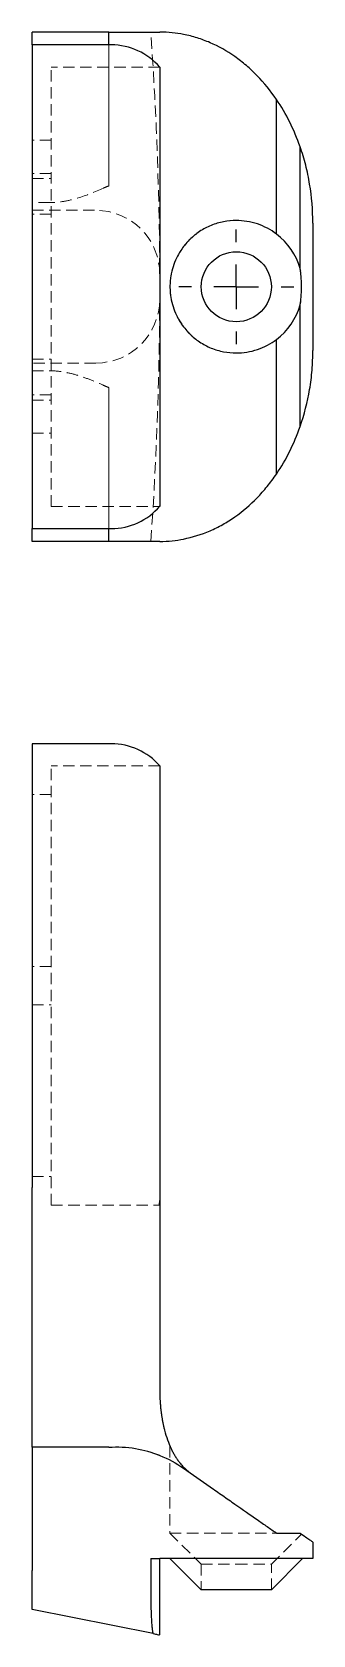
# Model space of a CAD drawing. Header units: millimetres. Extents: x 67 to 252, y 7 to 187.
# Drawn here: x 66.5 to 97.9, y 7.1 to 186.8 of the extents above.
import ezdxf

# ---------------------------------------------------------------- set-up
doc = ezdxf.new("R2010")
doc.units = ezdxf.units.MM
doc.linetypes.add('HIDDEN', pattern=[1.905, 1.27, -0.635])
doc.layers.add('10', color=7, linetype='Continuous')

# ---------------------------------------------------------------- blocks, each defined once
blk = doc.blocks.new('SW_CENTERMARKSYMBOL_0')
at = {"layer": '10', "color": 0}
for p, q in [((0, 5), (0, 6.42)), ((0, 0), (0, 2.5)), ((-5, 0), (-6.42, 0)), ((0, 0), (-2.5, 0)), ((0, 0), (0, -2.5)), ((0, 0), (2.5, 0)), ((5, 0), (6.42, 0)), ((0, -5), (0, -6.42))]:
    blk.add_line(p, q, dxfattribs=at)

msp = doc.modelspace()

# ---------------------------------------------------------------- linework, layer by layer
at = {"color": 7, "linetype": 'Continuous', "lineweight": 25}
for p, q in [((75.1, 186.75), (66.54, 186.75)), ((66.54, 185.33), (66.54, 186.75)), ((75.39, 185.33), (66.54, 185.33)), ((66.54, 185.33), (66.54, 131.1)), ((75.1, 185.33), (75.1, 186.75)), ((80.81, 182.83), (80.81, 133.6)), ((93.86, 164.12), (93.86, 179.21)), ((96.5, 160.25), (96.5, 173.9)), ((97.93, 165.35), (97.93, 151.08)), ((96.5, 142.53), (96.5, 156.18)), ((93.86, 137.22), (93.86, 152.3)), ((66.54, 131.1), (75.39, 131.1)), ((66.54, 129.67), (66.54, 131.1)), ((75.1, 129.67), (66.54, 129.67)), ((75.1, 129.67), (75.1, 131.1)), ((75.39, 107), (66.54, 107)), ((66.54, 107), (66.54, 57.28)), ((80.81, 104.5), (80.81, 59.36)), ((66.54, 45.37), (66.54, 57.28)), ((80.78, 55.32), (80.81, 55.81)), ((80.81, 55.72), (80.81, 55.81)), ((80.81, 55.6), (80.81, 45.37)), ((66.54, 35.65), (66.54, 45.37)), ((80.81, 45.37), (80.81, 35.65)), ((75.1, 28.15), (66.54, 28.15)), ((66.54, 28.15), (66.54, 14.33)), ((75.1, 28.11), (75.1, 28.15)), ((97.93, 17.53), (97.93, 15.67)), ((79.81, 15.67), (79.81, 11.68)), ((79.81, 15.67), (80.81, 15.67)), ((80.81, 7.12), (80.81, 15.67)), ((81.95, 15.67), (85.45, 12.18)), ((93.29, 12.18), (96.79, 15.67)), ((93.29, 12.18), (85.45, 12.18)), ((80.09, 7.26), (66.54, 9.97))]:
    msp.add_line(p, q, dxfattribs=at)
at = {"color": 7, "linetype": 'HIDDEN', "lineweight": 18}
for p, q in [((75.1, 186.75), (75.1, 169.97)), ((75.1, 169.51), (75.1, 185.33)), ((68.68, 133.6), (68.68, 182.83)), ((80.81, 182.83), (68.68, 182.83)), ((68.68, 174.62), (66.54, 174.62)), ((68.68, 170.92), (66.54, 170.92)), ((66.54, 170.34), (68.68, 170.34)), ((68.53, 167.64), (66.54, 167.64)), ((66.54, 166.78), (73.67, 166.78)), ((68.68, 166.35), (66.54, 166.35)), ((96.5, 160.25), (96.58, 159.97)), ((96.6, 156.52), (96.5, 156.18)), ((66.54, 150.08), (68.68, 150.08)), ((73.67, 149.65), (66.54, 149.65)), ((66.54, 148.79), (68.53, 148.79)), ((68.68, 146.09), (66.54, 146.09)), ((66.54, 145.51), (68.68, 145.51)), ((75.1, 131.1), (75.1, 146.92)), ((75.1, 146.46), (75.1, 129.67)), ((66.54, 141.8), (68.68, 141.8)), ((68.68, 133.6), (80.81, 133.6)), ((68.68, 55.27), (68.68, 104.5)), ((80.81, 104.5), (68.68, 104.5)), ((68.68, 101.29), (66.54, 101.29)), ((68.68, 82.03), (66.54, 82.03)), ((66.54, 77.75), (68.68, 77.75)), ((66.54, 58.48), (68.68, 58.48)), ((80.78, 55.32), (80.81, 55.72)), ((68.68, 55.27), (80.81, 55.27)), ((80.52, 27.32), (81.09, 27.11)), ((81.95, 28.26), (81.95, 18.53)), ((81.95, 18.53), (93.86, 18.53)), ((81.95, 18.53), (85.45, 15.03)), ((93.29, 15.03), (96.67, 18.41)), ((85.45, 15.03), (89.37, 15.03)), ((85.45, 15.03), (85.45, 12.18)), ((89.37, 15.03), (93.29, 15.03)), ((93.29, 12.18), (93.29, 15.03))]:
    msp.add_line(p, q, dxfattribs=at)
at = {"color": 7, "linetype": 'HIDDEN', "lineweight": 18, "flags": 128}
for points in [[(88.75, 165.61), (89.37, 165.63), (89.77, 165.62)], [(97.93, 165.35), (97.93, 165.35)], [(93.43, 164.43), (93.45, 164.41), (93.86, 164.12)], [(93.86, 152.3), (93.45, 152.01), (93.29, 151.91)], [(97.93, 151.08), (97.93, 151.08)], [(80.81, 34.61), (80.81, 34.61)], [(83.47, 25.8), (83.47, 25.8)], [(83.47, 25.8), (83.47, 25.8)], [(83.47, 25.8), (83.47, 25.8)], [(83.47, 25.8), (83.47, 25.8)]]:
    msp.add_lwpolyline(points, dxfattribs=at)
at = {"color": 7, "linetype": 'Continuous', "lineweight": 25}
msp.add_circle((89.37, 158.21), 3.92, dxfattribs=at)
for centre, radius, start, end in [((75.39, 178.19), 7.13, 40.5416, 90), ((89.37, 158.21), 7.42, 15.9424, 52.8029), ((89.37, 158.21), 7.42, 307.1971, 344.0576), ((75.39, 138.24), 7.13, 270, 319.4584), ((75.39, 99.87), 7.13, 40.5416, 90)]:
    msp.add_arc(centre, radius, start, end, dxfattribs=at)
at = {"color": 7, "linetype": 'HIDDEN', "lineweight": 18}
for centre, radius, start, end in [((-327.66, 158.21), 408.47, 355.9935, 4.0065), ((73.67, 159.64), 7.13, 0, 90), ((89.37, 158.21), 7.42, 125.5374, 149.8807), ((73.67, 156.79), 7.13, 270, 0), ((89.37, 158.21), 7.42, 207.1691, 229.0532)]:
    msp.add_arc(centre, radius, start, end, dxfattribs=at)
at = {"color": 7, "linetype": 'Continuous', "lineweight": 25}
for points, knots in [([(75.1, 186.75), (76.11, 186.75), (77.12, 186.75), (79.05, 186.75), (79.97, 186.75), (80.81, 186.75)], [0, 0, 0, 0, 0.5, 0.5, 1, 1, 1, 1]), ([(93.86, 179.21), (93.2, 180.18), (92.48, 181.06), (91.32, 182.26), (90.92, 182.64), (90.08, 183.36), (89.64, 183.69), (88.32, 184.63), (87.4, 185.15), (85.96, 185.77), (85.48, 185.95), (84.49, 186.26), (83.98, 186.39), (83.47, 186.49)], [0, 0, 0, 0, 0.25, 0.25, 0.375, 0.375, 0.5, 0.5, 0.75, 0.75, 0.875, 0.875, 1, 1, 1, 1]), ([(96.5, 173.9), (96.18, 174.84), (95.79, 175.77), (94.9, 177.55), (94.41, 178.4), (93.86, 179.21)], [0, 0, 0, 0, 0.5, 0.5, 1, 1, 1, 1]), ([(97.93, 165.35), (97.93, 166.82), (97.81, 168.27), (97.45, 170.42), (97.31, 171.13), (96.95, 172.54), (96.74, 173.23), (96.5, 173.9)], [0, 0, 0, 0, 0.5, 0.5, 0.75, 0.75, 1, 1, 1, 1]), ([(89.37, 165.63), (88.9, 165.63), (88.42, 165.59), (87.48, 165.4), (87.01, 165.26), (86.1, 164.89), (85.67, 164.67), (84.87, 164.13), (84.49, 163.83), (84.16, 163.5)], [0, 0, 0, 0, 0.25, 0.25, 0.5, 0.5, 0.75, 0.75, 1, 1, 1, 1]), ([(93.86, 164.12), (93.23, 164.6), (92.5, 164.99), (90.97, 165.51), (90.16, 165.63), (89.37, 165.63)], [0, 0, 0, 0, 0.5, 0.5, 1, 1, 1, 1]), ([(83.16, 162.27), (82.97, 161.99), (82.81, 161.7), (82.53, 161.1), (82.4, 160.79), (82.19, 160.12), (82.1, 159.77), (82.01, 159.21), (81.99, 159.01), (81.96, 158.62), (81.95, 158.42), (81.95, 158.02), (81.96, 157.82), (81.99, 157.42), (82.01, 157.23), (82.1, 156.66), (82.19, 156.31), (82.4, 155.65), (82.52, 155.33), (82.81, 154.73), (82.97, 154.44), (83.16, 154.16)], [0, 0, 0, 0, 0.125, 0.125, 0.25, 0.25, 0.375, 0.375, 0.4375, 0.4375, 0.5, 0.5, 0.5625, 0.5625, 0.625, 0.625, 0.75, 0.75, 0.875, 0.875, 1, 1, 1, 1]), ([(84.16, 152.93), (84.49, 152.6), (84.87, 152.3), (85.67, 151.76), (86.1, 151.53), (87.01, 151.16), (87.48, 151.02), (88.42, 150.84), (88.9, 150.79), (89.37, 150.79)], [0, 0, 0, 0, 0.25, 0.25, 0.5, 0.5, 0.75, 0.75, 1, 1, 1, 1]), ([(89.37, 150.79), (90.16, 150.79), (90.97, 150.92), (92.5, 151.44), (93.23, 151.83), (93.86, 152.3)], [0, 0, 0, 0, 0.5, 0.5, 1, 1, 1, 1]), ([(96.5, 142.53), (96.98, 143.88), (97.33, 145.27), (97.69, 147.42), (97.78, 148.14), (97.9, 149.61), (97.93, 150.34), (97.93, 151.08)], [0, 0, 0, 0, 0.5, 0.5, 0.75, 0.75, 1, 1, 1, 1]), ([(93.86, 137.22), (94.41, 138.03), (94.9, 138.88), (95.79, 140.66), (96.18, 141.59), (96.5, 142.53)], [0, 0, 0, 0, 0.5, 0.5, 1, 1, 1, 1]), ([(83.47, 129.94), (84.49, 130.14), (85.47, 130.45), (86.91, 131.07), (87.38, 131.3), (88.31, 131.83), (88.77, 132.12), (90.09, 133.05), (90.92, 133.76), (92.09, 134.96), (92.46, 135.38), (93.18, 136.27), (93.53, 136.74), (93.86, 137.22)], [0, 0, 0, 0, 0.25, 0.25, 0.375, 0.375, 0.5, 0.5, 0.75, 0.75, 0.875, 0.875, 1, 1, 1, 1]), ([(80.81, 129.67), (79.97, 129.67), (79.05, 129.67), (77.12, 129.67), (76.11, 129.67), (75.1, 129.67)], [0, 0, 0, 0, 0.5, 0.5, 1, 1, 1, 1]), ([(80.81, 59.36), (80.81, 58.88), (80.81, 58.45), (80.81, 57.65), (80.81, 57.29), (80.81, 56.66), (80.81, 56.39), (80.81, 55.93), (80.81, 55.75), (80.81, 55.6)], [0, 0, 0, 0, 0.25, 0.25, 0.5, 0.5, 0.75, 0.75, 1, 1, 1, 1]), ([(66.54, 28.15), (66.54, 29.38), (66.54, 30.66), (66.54, 33.19), (66.54, 34.45), (66.54, 35.65)], [0, 0, 0, 0, 0.5, 0.5, 1, 1, 1, 1]), ([(80.81, 34.61), (80.81, 34.47), (80.81, 34.21), (80.82, 33.81), (80.84, 33.41), (80.87, 33.02), (80.9, 32.63), (80.94, 32.24), (80.99, 31.86), (81.05, 31.49), (81.11, 31.12), (81.18, 30.76), (81.26, 30.41), (81.41, 29.8), (81.66, 28.98), (81.99, 28.18), (82.26, 27.63), (82.46, 27.27), (82.67, 26.93), (82.91, 26.59), (83.07, 26.38), (83.16, 26.27)], [0, 0, 0, 0, 0.043049, 0.085927, 0.1286, 0.171035, 0.213199, 0.255063, 0.296597, 0.337777, 0.378579, 0.418984, 0.458974, 0.498537, 0.624885, 0.748429, 0.796586, 0.845881, 0.896248, 0.947634, 1, 1, 1, 1]), ([(80.81, 27.23), (79.97, 27.56), (79.05, 27.82), (77.12, 28.14), (76.11, 28.19), (75.1, 28.11)], [0, 0, 0, 0, 0.5, 0.5, 1, 1, 1, 1]), ([(83.47, 25.8), (84.49, 25.09), (85.47, 24.4), (86.91, 23.39), (87.38, 23.06), (88.31, 22.41), (88.77, 22.09), (90.09, 21.16), (90.92, 20.58), (92.09, 19.77), (92.46, 19.51), (93.18, 19), (93.53, 18.76), (93.86, 18.53)], [0, 0, 0, 0, 0.25, 0.25, 0.375, 0.375, 0.5, 0.5, 0.75, 0.75, 0.875, 0.875, 1, 1, 1, 1]), ([(93.86, 18.53), (94.41, 18.53), (94.9, 18.53), (95.79, 18.53), (96.18, 18.53), (96.5, 18.53)], [0, 0, 0, 0, 0.5, 0.5, 1, 1, 1, 1]), ([(96.5, 18.53), (96.98, 18.2), (97.33, 17.95), (97.69, 17.7), (97.78, 17.63), (97.9, 17.55), (97.93, 17.53), (97.93, 17.53)], [0, 0, 0, 0, 0.5, 0.5, 0.75, 0.75, 1, 1, 1, 1]), ([(97.93, 15.67), (97.93, 15.67), (97.84, 15.67), (97.45, 15.67), (97.15, 15.67), (96.31, 15.67), (95.78, 15.67), (94.5, 15.67), (93.75, 15.67), (92.08, 15.67), (91.16, 15.67), (89.2, 15.67), (88.17, 15.67), (86.06, 15.67), (84.98, 15.67), (82.86, 15.67), (81.82, 15.67), (80.81, 15.67)], [0, 0, 0, 0, 0.125, 0.125, 0.25, 0.25, 0.375, 0.375, 0.5, 0.5, 0.625, 0.625, 0.75, 0.75, 0.875, 0.875, 1, 1, 1, 1]), ([(66.54, 9.97), (66.54, 9.97), (66.54, 10.06), (66.54, 10.49), (66.54, 10.82), (66.54, 11.67), (66.54, 12.19), (66.54, 13.26), (66.54, 13.82), (66.54, 14.33)], [0, 0, 0, 0, 0.25, 0.25, 0.5, 0.5, 0.75, 0.75, 1, 1, 1, 1]), ([(79.81, 11.68), (79.81, 11.39), (79.81, 11.11), (79.82, 10.55), (79.82, 10.28), (79.84, 9.75), (79.85, 9.5), (79.87, 9.02), (79.88, 8.79), (79.91, 8.38), (79.92, 8.2), (79.95, 7.87), (79.97, 7.73), (80, 7.5), (80.02, 7.41), (80.05, 7.29), (80.07, 7.26), (80.09, 7.26)], [0, 0, 0, 0, 0.125, 0.125, 0.25, 0.25, 0.375, 0.375, 0.5, 0.5, 0.625, 0.625, 0.75, 0.75, 0.875, 0.875, 1, 1, 1, 1]), ([(80.09, 7.26), (80.25, 7.22), (80.56, 7.16), (80.78, 7.12), (80.79, 7.12), (80.79, 7.12)], [0, 0, 0, 0, 0.37323, 0.746602, 1, 1, 1, 1])]:
    msp.add_open_spline(points, degree=3, knots=knots, dxfattribs=at)
for points in [[(83.47, 186.49), (82.65, 186.66), (81.76, 186.75), (80.81, 186.75)], [(84.16, 163.5), (84.14, 163.48), (84.13, 163.47), (84.11, 163.45)], [(84.11, 163.45), (83.74, 163.08), (83.43, 162.69), (83.16, 162.27)], [(96.5, 156.18), (96.73, 157.53), (96.73, 158.9), (96.5, 160.25)], [(83.16, 154.16), (83.43, 153.74), (83.74, 153.35), (84.11, 152.98)], [(84.11, 152.98), (84.13, 152.96), (84.14, 152.95), (84.16, 152.93)], [(80.81, 129.67), (81.76, 129.67), (82.65, 129.77), (83.47, 129.94)], [(80.81, 35.65), (80.81, 35.3), (80.81, 34.95), (80.81, 34.61)], [(80.81, 27.23), (81.76, 26.85), (82.65, 26.38), (83.47, 25.8)], [(83.16, 26.27), (83.43, 25.95), (83.74, 25.63), (84.11, 25.35)]]:
    msp.add_open_spline(points, degree=3, dxfattribs=at)
at = {"color": 7, "linetype": 'HIDDEN', "lineweight": 18}
for points, knots in [([(74.53, 169.27), (73.57, 168.84), (72.6, 168.44), (71.1, 167.99), (70.59, 167.87), (69.57, 167.69), (69.05, 167.64), (68.53, 167.64)], [0, 0, 0, 0, 0.5, 0.5, 0.75, 0.75, 1, 1, 1, 1]), ([(68.53, 148.79), (69.05, 148.79), (69.57, 148.74), (70.6, 148.56), (71.11, 148.44), (72.11, 148.14), (72.6, 147.96), (73.57, 147.58), (74.05, 147.37), (74.53, 147.16)], [0, 0, 0, 0, 0.25, 0.25, 0.5, 0.5, 0.75, 0.75, 1, 1, 1, 1])]:
    msp.add_open_spline(points, degree=3, knots=knots, dxfattribs=at)
for points in [[(75.1, 169.51), (74.91, 169.44), (74.71, 169.36), (74.53, 169.27)], [(74.53, 147.16), (74.71, 147.07), (74.91, 146.99), (75.1, 146.92)]]:
    msp.add_open_spline(points, degree=3, dxfattribs=at)

# ---------------------------------------------------------------- block references
at = {"layer": '10'}
msp.add_blockref('SW_CENTERMARKSYMBOL_0', (89.37, 158.21), dxfattribs=at)

doc.saveas('drawing.dxf')
